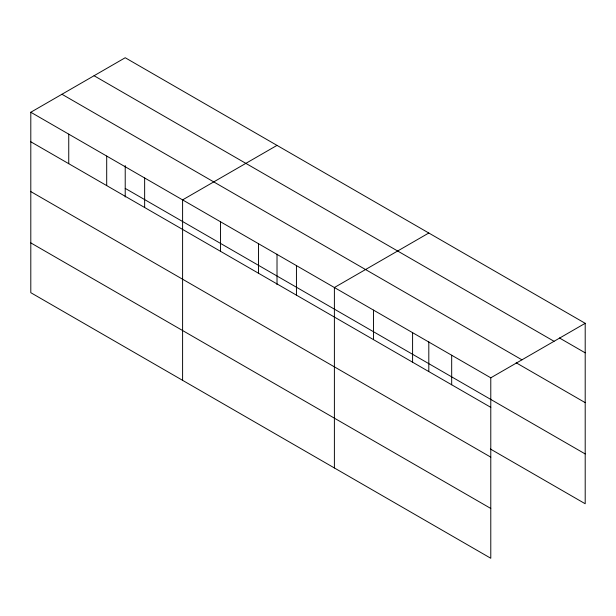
<?xml version="1.0" encoding="UTF-8"?>
<svg xmlns="http://www.w3.org/2000/svg" width="616" height="616" viewBox="0 0 616 616"><rect width="100%" height="100%" fill="white"/><g stroke="black" fill="none" stroke-linecap="round" stroke-linejoin="round"><path stroke-width="0.92" d="M30.8 112.251L490.783 377.816L490.783 558.258L30.8 292.692L30.8 112.251L125.217 57.742L585.2 323.308L585.2 503.749L490.367 448.995M277.015 145.376L182.598 199.884L182.598 380.326M428.805 233.017L334.388 287.526L334.388 467.968M490.783 377.816L585.2 323.308M559.413 337.953L585.2 352.837M94.063 75.73L554.046 341.295M61.954 94.263L521.937 359.829M516.154 362.778L585.2 402.641M125.217 188.381L585.2 453.946M30.8 141.78L490.783 407.353M30.8 191.584L490.783 457.149M30.8 242.889L490.783 508.462M451.682 355.247L451.682 384.777M428.805 341.803L428.805 371.317M412.589 332.671L412.589 362.208M373.489 310.102L373.489 339.632M296.442 265.619L296.442 295.149M277.015 254.162L277.015 284.638M258.489 243.705L258.489 273.242M220.543 221.799L220.543 251.328M144.644 177.978L144.644 207.507M125.217 165.573L125.217 196.997M106.699 156.071L106.699 185.601M68.746 134.157L68.746 163.694"/></g></svg>
